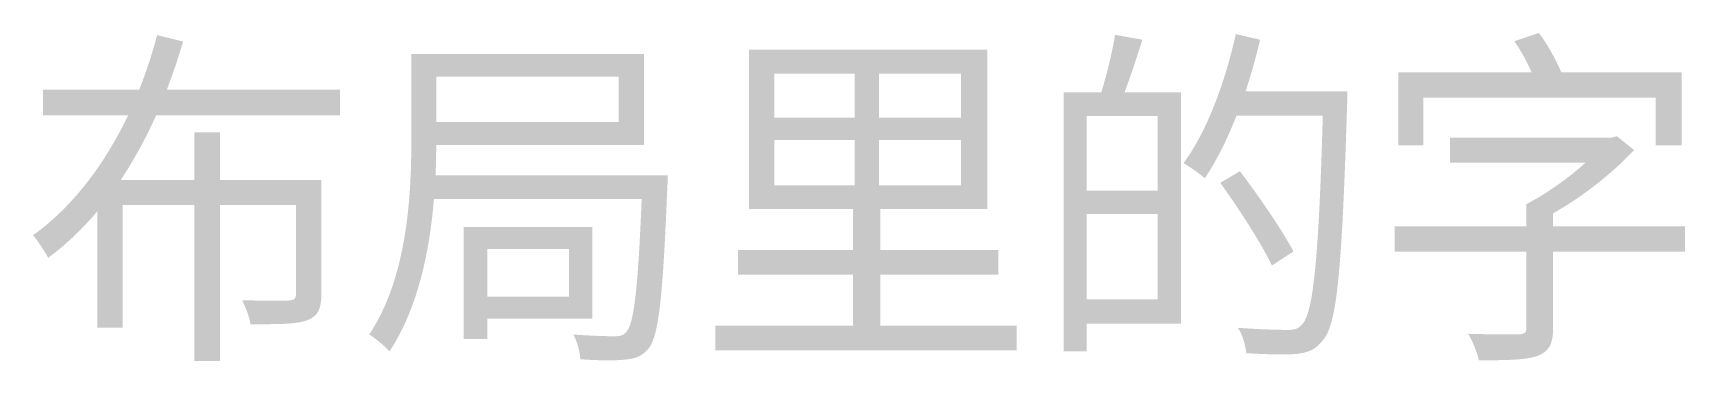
# Paper-space layout '布局2' of a CAD drawing. Header units: metres. Extents: x 10.1 to 29.2, y 9.7 to 13.5.
import ezdxf

# ---------------------------------------------------------------- set-up
doc = ezdxf.new("R2010")
doc.units = ezdxf.units.M
doc.layers.get('0').update_dxf_attribs({"lineweight": 0, "plot": 0})

psp = doc.layouts.new('布局2')

# ---------------------------------------------------------------- texts
psp.add_text('布局里的字', height=3).set_placement((10, 10))

doc.saveas('drawing.dxf')
